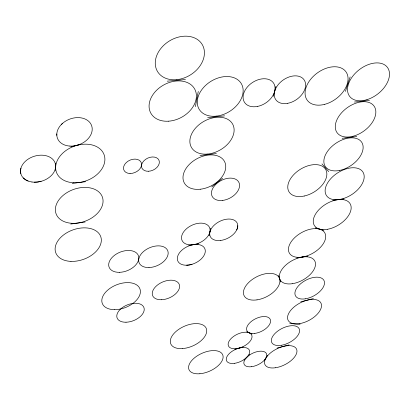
<?xml version="1.0" encoding="UTF-8"?>
<svg xmlns="http://www.w3.org/2000/svg" width="410" height="410" viewBox="0 0 410 410"><rect width="100%" height="100%" fill="white"/><g stroke="black" fill="none" stroke-linecap="round" stroke-linejoin="round"><path stroke-width="0.61" d="M55.319 170.324L55.724 163.231M195.426 106.6L198.271 91.44M20.92 168.218L20.5 170.95L20.802 173.579M209.044 235.791L210.771 228.247M273.373 96.319L275.93 86.459M345.44 91.379L350.16 76.931M264.245 360.913L267.453 355.424M244.006 360.057L249.49 354.568M61.397 124.45L62.674 123.256M211.673 186.939L222.553 178.263M234.848 349.253L243.238 347.003M277.078 348.054L289.111 344.902M300.812 301.827L313.404 298.567M70.874 146.8L80.114 144.458M41.143 181.333L37.669 182.019L34.204 182.189M296.763 257.936L307.669 256.199M188.723 245.38L198.65 243.842M70.715 224.044L85.101 222.015M72.221 183.388L85.593 181.707M200.039 155.534L216.367 153.555M342.186 138.319L356.726 136.556M332.766 200.249L343.969 198.988M207.675 117.649L224.567 115.856M354.46 102.039L369.441 100.45M167.249 81.17L185.438 79.53M289.788 323.51L300.038 324.264M315.239 227.924L323.849 230.307M246.6 331.7L252.022 334.012M28.136 181.046L25.451 179.713L23.267 177.935M321.993 163.892L328.697 171.636M278.58 275.407L280.65 282.003M56.811 133.937L56.821 135.346M237.785 225.7A15.042 9.353 -27.1 0 1 236.698 229.918M192.018 264.317A14.857 9.143 -25.1 0 1 186.545 265.214M257.019 299.864A19.721 11.126 -27.2 0 0 279.312 277.888A19.721 11.126 -27.2 0 0 248.726 282.459A19.721 11.126 -27.2 0 0 257.019 299.864M292.217 283.72A19.752 11.08 -28.8 0 0 315.034 261.513A19.752 11.08 -28.8 0 0 284.97 265.859A19.752 11.08 -28.8 0 0 292.217 283.72M302.862 256.957A20.403 11.746 -29.8 0 0 324.91 233.08A20.403 11.746 -29.8 0 0 293.457 238.902A20.403 11.746 -29.8 0 0 302.862 256.957M327.482 229.287A20.936 12.203 -31.4 0 0 350.468 204.39A20.936 12.203 -31.4 0 0 318.652 209.976A20.936 12.203 -31.4 0 0 327.482 229.287M340.93 199.209A21.699 12.941 -32.8 0 0 363.122 172.374A21.699 12.941 -32.8 0 0 329.906 179.667A21.699 12.941 -32.8 0 0 340.93 199.209M70.961 261.38A23.893 15.647 -19.6 0 0 100.855 236.985A23.893 15.647 -19.6 0 0 62.858 235.504A23.893 15.647 -19.6 0 0 70.961 261.38M71.858 223.296A24.62 16.907 -19.9 0 0 102.536 197.517A24.62 16.907 -19.9 0 0 63.237 195.293A24.62 16.907 -19.9 0 0 71.858 223.296M73.744 182.768A25.399 18.301 -20.5 0 0 104.104 154.724A25.399 18.301 -20.5 0 0 62.945 152.966A25.399 18.301 -20.5 0 0 73.744 182.768M31.985 182.004A17.968 13.002 -17.3 0 0 55.411 163.99A17.968 13.002 -17.3 0 0 26.845 160.049A17.968 13.002 -17.3 0 0 31.985 182.004M69.859 146.078A18.214 13.612 -20.5 0 0 91.63 125.665A18.214 13.612 -20.5 0 0 62.023 123.835A18.214 13.612 -20.5 0 0 69.859 146.078M199.895 373.746A18.424 9.712 -24.1 0 0 222.861 355.219A18.424 9.712 -24.1 0 0 194.755 357.653A18.424 9.712 -24.1 0 0 199.895 373.746M182.491 348.577A19.347 10.696 -23.8 0 0 206.42 328.835A19.347 10.696 -23.8 0 0 176.628 330.937A19.347 10.696 -23.8 0 0 182.491 348.577M254.779 333.402A12.966 6.96 -26.4 0 0 270.354 319.636A12.966 6.96 -26.4 0 0 250.597 322.04A12.966 6.96 -26.4 0 0 254.779 333.402M236.493 348.633A12.843 6.832 -25.5 0 0 251.755 335.139A12.843 6.832 -25.5 0 0 231.998 337.676A12.843 6.832 -25.5 0 0 236.493 348.633M234.474 363.342A12.587 6.56 -25.2 0 0 249.408 350.242A12.587 6.56 -25.2 0 0 230.025 352.877A12.587 6.56 -25.2 0 0 234.474 363.342M251.719 366.683A12.367 6.334 -25.7 0 0 266.541 353.845A12.367 6.334 -25.7 0 0 247.655 356.469A12.367 6.334 -25.7 0 0 251.719 366.683M275.551 367.744A17.599 8.877 -26.5 0 0 296.65 349.351A17.599 8.877 -26.5 0 0 269.985 353.364A17.599 8.877 -26.5 0 0 275.551 367.744M281.614 345.246A15.329 7.944 -27 0 0 299.156 328.728A15.329 7.944 -27 0 0 275.612 332.858A15.329 7.944 -27 0 0 281.614 345.246M299.905 323.582A18.537 9.789 -28 0 0 320.999 303.18A18.537 9.789 -28 0 0 292.668 308.238A18.537 9.789 -28 0 0 299.905 323.582M305.588 298.787A16.18 8.784 -28.7 0 0 324.079 280.701A16.18 8.784 -28.7 0 0 299.443 284.832A16.18 8.784 -28.7 0 0 305.588 298.787M304.246 196.021A21.479 13.269 -31.8 0 0 325.566 169.268A21.479 13.269 -31.8 0 0 292.13 176.484A21.479 13.269 -31.8 0 0 304.246 196.021M339.767 170.406A21.873 13.458 -33.9 0 0 362.056 142.834A21.873 13.458 -33.9 0 0 328.651 149.845A21.873 13.458 -33.9 0 0 339.767 170.406M352.913 136.279A22.786 14.324 -35.8 0 0 374.309 106.441A22.786 14.324 -35.8 0 0 339.459 115.41A22.786 14.324 -35.8 0 0 352.913 136.279M367.006 99.656A23.806 15.262 -37.9 0 0 387.399 67.358A23.806 15.262 -37.9 0 0 351.119 78.52A23.806 15.262 -37.9 0 0 367.006 99.656M324.305 104.442A24.016 15.954 -36.6 0 0 346.209 72.17A24.016 15.954 -36.6 0 0 309.176 81.282A24.016 15.954 -36.6 0 0 324.305 104.442M287.758 103.305A17.297 11.828 -35.2 0 0 304.466 80.401A17.297 11.828 -35.2 0 0 277.544 85.49A17.297 11.828 -35.2 0 0 287.758 103.305M257.301 106.467A17.43 12.192 -33.8 0 0 273.721 83.327A17.43 12.192 -33.8 0 0 246.19 88.498A17.43 12.192 -33.8 0 0 257.301 106.467M207.209 154.093A23.677 16.461 -29.6 0 0 233.105 125.035A23.677 16.461 -29.6 0 0 195.672 127.935A23.677 16.461 -29.6 0 0 207.209 154.093M200.398 189.215A22.791 15.324 -27.9 0 0 224.552 161.555A22.791 15.324 -27.9 0 0 188.159 165.66A22.791 15.324 -27.9 0 0 200.398 189.215M222.702 200.413A15.083 9.819 -28.3 0 0 238.851 182.291A15.083 9.819 -28.3 0 0 214.968 185.264A15.083 9.819 -28.3 0 0 222.702 200.413M216.685 116.102A24.661 17.707 -31.8 0 0 241.613 84.183A24.661 17.707 -31.8 0 0 202.34 88.95A24.661 17.707 -31.8 0 0 216.685 116.102M176.879 79.648A26.117 19.962 -31.5 0 0 202.468 44.951A26.117 19.962 -31.5 0 0 160.182 49.359A26.117 19.962 -31.5 0 0 176.879 79.648M168.377 121.201A25.03 18.465 -28.8 0 0 195.068 89.795A25.03 18.465 -28.8 0 0 154.77 92.224A25.03 18.465 -28.8 0 0 168.377 121.201M125.998 322.224A14.386 8.461 -21.7 0 0 143.992 307.746A14.386 8.461 -21.7 0 0 121.529 308.243A14.386 8.461 -21.7 0 0 125.998 322.224M161.704 299.725A14.447 8.615 -23.5 0 0 179.313 284.56A14.447 8.615 -23.5 0 0 156.753 285.621A14.447 8.615 -23.5 0 0 161.704 299.725M114.457 309.652A20.172 12.182 -21.4 0 0 140.123 289.47A20.172 12.182 -21.4 0 0 108.737 289.27A20.172 12.182 -21.4 0 0 114.457 309.652M148.994 267.545A15.534 9.727 -23.4 0 0 167.823 250.946A15.534 9.727 -23.4 0 0 143.413 251.622A15.534 9.727 -23.4 0 0 148.994 267.545M119.602 272.317A15.744 9.932 -21.9 0 0 138.375 255.568A15.744 9.932 -21.9 0 0 113.278 256.317A15.744 9.932 -21.9 0 0 119.602 272.317M192.013 244.806A15.201 9.568 -25.8 0 0 209.643 227.724A15.201 9.568 -25.8 0 0 185.75 229.436A15.201 9.568 -25.8 0 0 192.013 244.806M220.641 240.46A15.037 9.353 -27.1 0 0 237.129 223.009A15.037 9.353 -27.1 0 0 213.39 225.977A15.037 9.353 -27.1 0 0 220.641 240.46M187.652 265.162A14.857 9.143 -25.1 0 0 204.831 248.68A14.857 9.143 -25.1 0 0 181.425 250.597A14.857 9.143 -25.1 0 0 187.652 265.162M148.43 171.262A9.384 6.565 -25.1 0 0 158.967 160.238A9.384 6.565 -25.1 0 0 143.869 160.843A9.384 6.565 -25.1 0 0 148.43 171.262M130.031 173.486A9.456 6.657 -24 0 0 141.332 162.832A9.456 6.657 -24 0 0 126.265 162.57A9.456 6.657 -24 0 0 130.031 173.486"/></g></svg>
